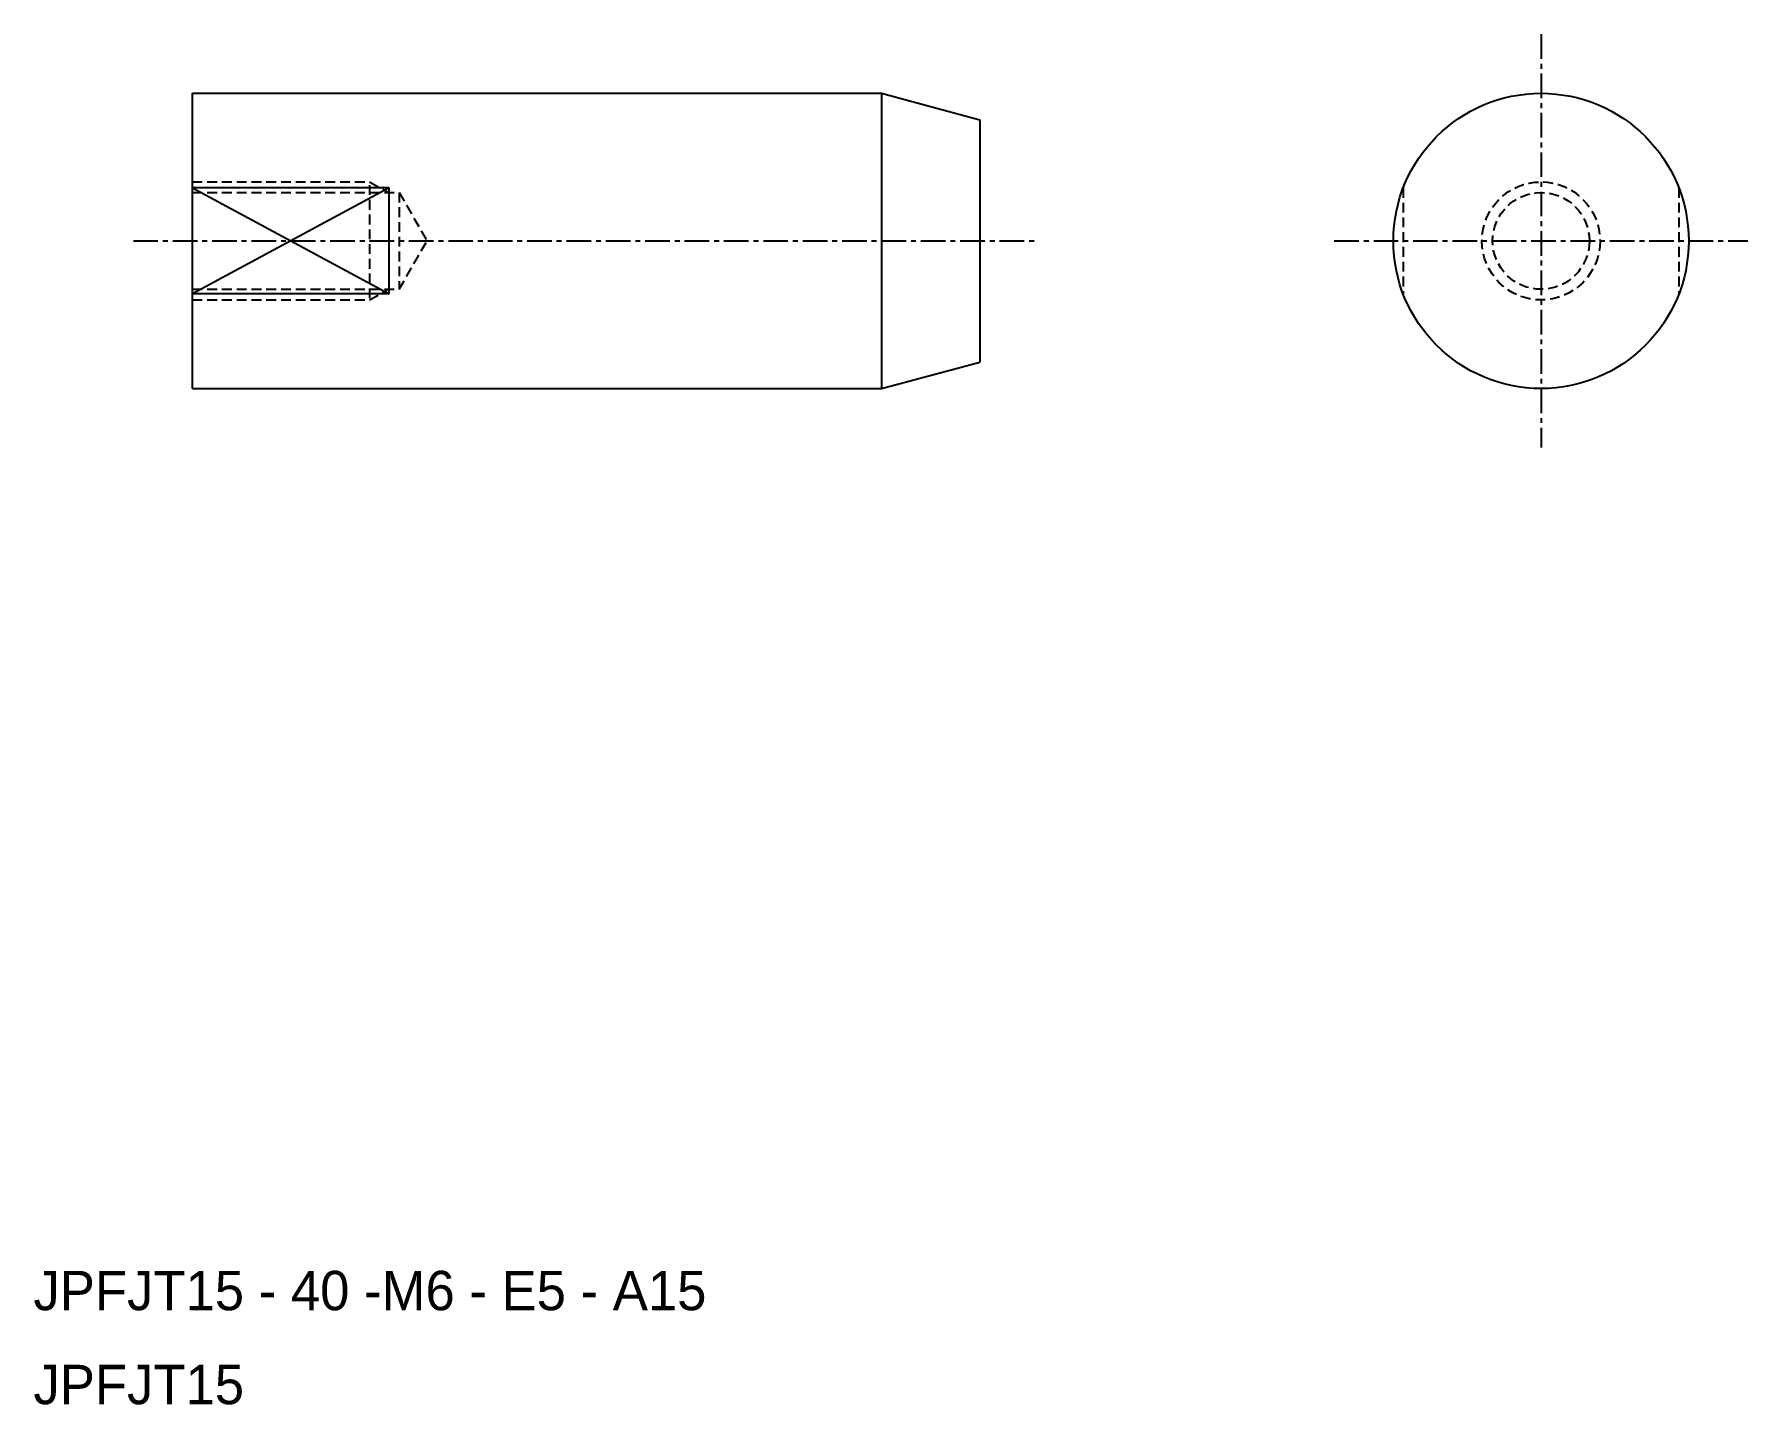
# Model space of a CAD drawing. Extents: x 275.4 to 362.5, y 155.6 to 225.3.
import ezdxf

# ---------------------------------------------------------------- set-up
doc = ezdxf.new("R2010")
doc.units = 0
doc.linetypes.add('CENTER', pattern=[2, 1.25, -0.25, 0.25, -0.25])
doc.linetypes.add('DASHED', pattern=[0.75, 0.5, -0.25])
doc.layers.get('0').update_dxf_attribs({"linetype": 'CONTINUOUS'})
doc.layers.add('CENTER', color=1, linetype='CENTER')

msp = doc.modelspace()

# ---------------------------------------------------------------- linework, layer by layer
at = {"color": 7, "linetype": 'CONTINUOUS'}
for p, q in [((283.472, 207.267), (283.472, 222.267)), ((283.472, 222.267), (318.472, 222.267)), ((318.472, 222.267), (323.472, 220.927)), ((318.472, 222.267), (318.472, 207.267)), ((323.472, 220.927), (323.472, 208.607)), ((293.472, 217.46), (283.472, 217.46)), ((283.472, 217.46), (293.472, 212.075)), ((293.472, 217.46), (283.472, 212.075)), ((293.472, 212.075), (293.472, 217.46)), ((293.472, 212.075), (283.472, 212.075)), ((318.472, 207.267), (323.472, 208.607)), ((283.472, 207.267), (318.472, 207.267))]:
    msp.add_line(p, q, dxfattribs=at)
at = {"color": 3, "linetype": 'DASHED'}
for p, q in [((283.472, 217.767), (292.472, 217.767)), ((292.472, 217.767), (293.41, 217.226)), ((292.472, 217.605), (292.472, 211.767)), ((283.472, 217.226), (293.972, 217.226)), ((293.972, 217.226), (293.972, 212.309)), ((293.972, 217.226), (295.391, 214.767)), ((344.972, 217.46), (344.972, 212.075)), ((358.972, 217.46), (358.972, 212.075)), ((293.972, 212.309), (295.391, 214.767)), ((283.472, 212.309), (293.972, 212.309)), ((283.472, 211.767), (292.472, 211.767)), ((292.472, 211.767), (293.41, 212.309))]:
    msp.add_line(p, q, dxfattribs=at)
at = {"color": 7, "linetype": 'CONTINUOUS'}
msp.add_circle((351.972, 214.767), 7.5, dxfattribs=at)
at = {"color": 3, "linetype": 'DASHED'}
for radius in [3, 2.458]:
    msp.add_circle((351.972, 214.767), radius, dxfattribs=at)
at = {"layer": 'CENTER', "color": 1, "linetype": 'CENTER'}
for p, q in [((351.972, 225.267), (351.972, 204.267)), ((280.472, 214.767), (326.472, 214.767)), ((341.472, 214.767), (362.472, 214.767))]:
    msp.add_line(p, q, dxfattribs=at)

# ---------------------------------------------------------------- texts
at = {"color": 7, "linetype": 'CONTINUOUS'}
for s, p in [('JPFJT15 - 40 -M6 - E5 - A15', (275.396, 160.44)), ('JPFJT15', (275.396, 155.666))]:
    msp.add_text(s, height=2, dxfattribs=at).set_placement(p)

doc.saveas('drawing.dxf')
